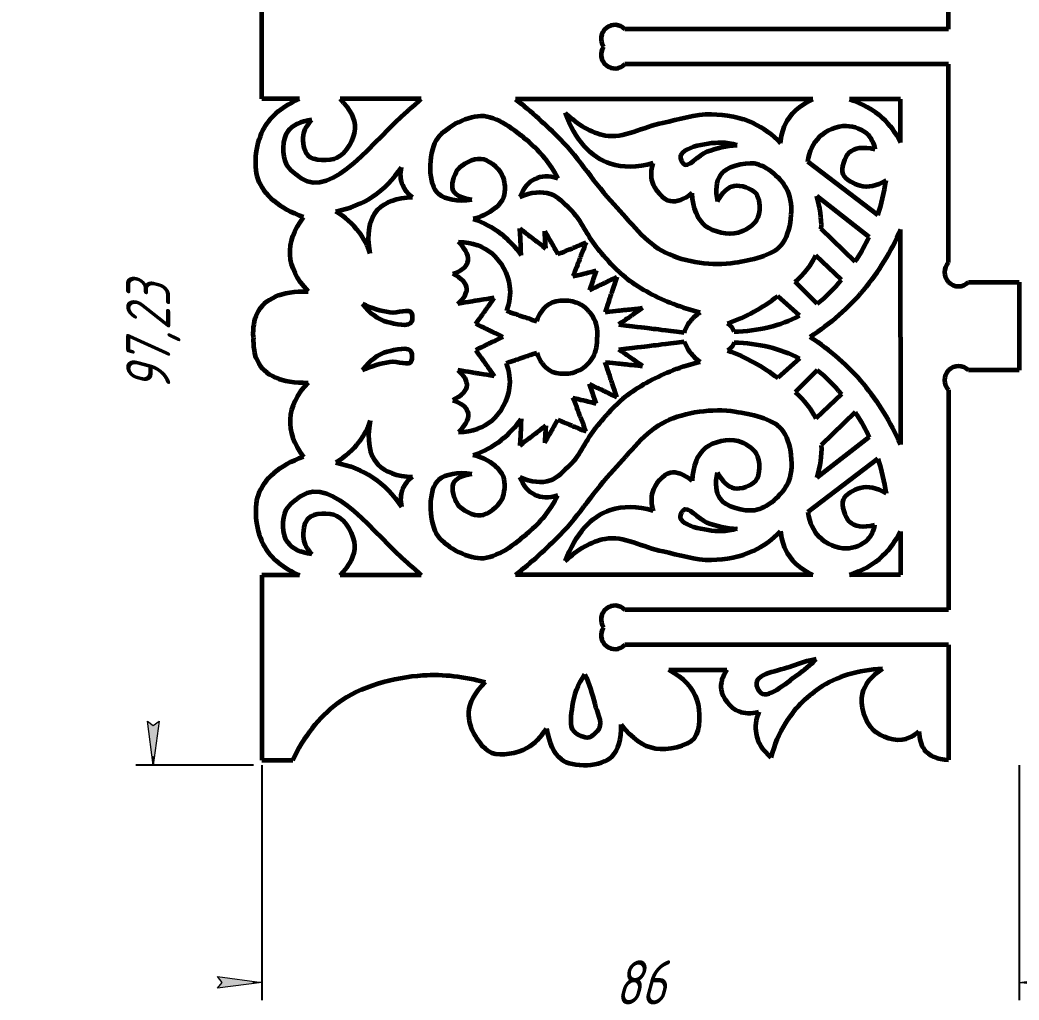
# Model space of a CAD drawing. Header units: millimetres. Extents: x -366 to 102, y -92 to 288.
# Drawn here: x -365.6 to -252.1, y -91.8 to 19.5 of the extents above; entities that cross this region are included whole.
import ezdxf

# ---------------------------------------------------------------- set-up
doc = ezdxf.new("R2010")
doc.units = ezdxf.units.MM
doc.linetypes.add('K5LT32768', pattern=[0])
doc.linetypes.add('K5LT_THIN', pattern=[0])
doc.styles.add('KDIMTEXTSTYLE', font='GOST_AU.SHX', dxfattribs={"width": 0.96, "oblique": 15, "height": 5})
doc.dimstyles.new('KDIMSTYLE (1.00)', dxfattribs={"dimtxt": 5, "dimasz": 1, "dimexe": 2, "dimexo": 0, "dimgap": 1, "dimtad": 1, "dimtxsty": 'KDIMTEXTSTYLE', "dimsah": 1, "dimcen": 0, "dimdle": 1, "dimadec": 0, "dimazin": 0, "dimtfac": 0.667, "dimtmove": 0, "dimatfit": 3, "dimfxl": 1, "dimtvp": 1, "dimtolj": 1, "dimtzin": 0, "dimarcsym": 0})

# ---------------------------------------------------------------- blocks, each defined once
blk = doc.blocks.new('KDIMARROW_01')
blk.add_hatch(color=0).paths.add_polyline_path([(0, 0), (-5, 0.658262491226197), (-4.5, 6e-16), (-5, -0.6582624912261956)])
at = {"color": 0, "linetype": 'K5LT_THIN', "lineweight": 18}
for p, q in [((-4.5, 6e-16), (-5, 0.658262491226197)), ((-5, 0.658262491226197), (0, 0)), ((0, 0), (-5, -0.6582624912261956)), ((-5, -0.6582624912261956), (-4.5, 6e-16)), ((0, 0), (-1, 0))]:
    blk.add_line(p, q, dxfattribs=at)

msp = doc.modelspace()

# ---------------------------------------------------------------- linework, layer by layer
at = {"color": 30, "linetype": 'K5LT32768', "lineweight": 60, "true_color": 0xff8000}
for p, q in [((-338.1136430097847, 10.58253928184365), (-338.1136430097847, 31.58253928184365)), ((-260.1136430097847, 18.51341842505938), (-260.1136430097847, 31.57359625215366)), ((-260.1136430097847, 18.51341842505938), (-296.8685789795175, 18.51341842505938)), ((-260.1136430097847, 14.51341842505938), (-296.8685789795173, 14.51341842505938)), ((-260.1136430097847, -7.990604849449367), (-260.1136430097847, 14.51341842505938)), ((-333.8206280557786, 10.57971776258089), (-338.1136430097847, 10.58253928184365)), ((-319.997606861827, 10.57063279060055), (-329.2131096218192, 10.57668954065429)), ((-275.5092047996368, 10.54139346002922), (-309.2892586195835, 10.56359489039253)), ((-265.5747612379529, 10.53486419698811), (-271.3642909157414, 10.53866927795875)), ((-265.5747612379529, 5.626903505115049), (-265.5747612379529, 10.53486419698811)), ((-268.1423077133055, -2.613531797281862), (-276.1027529069976, 3.438848917628942)), ((-269.1323647341757, -5.105876742661369), (-275.0748908396841, -0.4540853097390531)), ((-270.7333365457579, -7.915945306497914), (-274.562348659294, -4.168181533637789)), ((-265.5747612379529, -16.46513580301189), (-265.5747612379529, -4.267356641478333)), ((-272.2889652872587, -9.988639744683095), (-275.2030858451628, -7.205688931616525)), ((-275.0199538249394, -12.69460272630044), (-277.5392694739973, -10.19129148637433)), ((-257.8685789795173, -10.23566887971667), (-252.1136430097847, -10.23566887971667)), ((-252.1136430097847, -10.23566887971667), (-252.1136430097847, -20.23566887971667)), ((-277.048858164943, -14.03682188080125), (-279.5189843629452, -11.82070912884923)), ((-265.5747612379529, -16.46513580301189), (-265.5747612379529, -28.66291496454545)), ((-277.048858164943, -18.89344972522254), (-279.5189843629452, -21.10956247717456)), ((-275.0199538249394, -20.23566887972335), (-277.5392694739973, -22.73898011964946)), ((-252.1136430097847, -20.23566887971667), (-257.8685789795174, -20.23566887971667)), ((-260.1136430097847, -22.48073290998397), (-260.1136430097847, -47.44369003108316)), ((-272.2889652872587, -22.94163186134069), (-275.2030858451628, -25.72458267440726)), ((-270.7333365457579, -25.01432629952587), (-274.562348659294, -28.762090072386)), ((-269.1323647341757, -27.82439486336242), (-275.0748908396841, -32.47618629628474)), ((-268.1423077133055, -30.31673980874193), (-276.1027529069976, -36.36912052365273)), ((-265.5747612379529, -38.55717511113883), (-265.5747612379529, -43.46513580301189)), ((-333.8206280557786, -43.50998936860468), (-338.1136430097847, -43.51281088786743)), ((-338.1136430097847, -43.51281088786743), (-338.1136430097847, -64.51281088786743)), ((-319.997606861827, -43.50090439662434), (-329.2131096218192, -43.50696114667808)), ((-275.5092047996368, -43.47166506605301), (-309.2892586195835, -43.49386649641632)), ((-265.5747612379529, -43.46513580301189), (-271.3642909157414, -43.46894088398254)), ((-260.1136430097847, -47.44369003108316), (-296.8685789795175, -47.44369003108316)), ((-260.1136430097847, -51.44369003108316), (-296.8685789795173, -51.44369003108316)), ((-260.1136430097847, -51.44369003108316), (-260.1136430097847, -64.50386785817744))]:
    msp.add_line(p, q, dxfattribs=at)
for centre, start, end in [((-297.991110994651, 17.39088640992574), 45, 213.5548992548022), ((-297.991110994651, 15.63595044019303), 146.4451007451978, 315), ((-258.991110994651, -9.113136864583026), 135, 315), ((-258.991110994651, -21.35820089485031), 45, 225), ((-297.991110994651, -48.56622204621679), 45, 213.5548992548022), ((-297.991110994651, -50.32115801594951), 146.4451007451978, 315)]:
    msp.add_arc(centre, 1.587499999999999, start, end, dxfattribs=at)
for points, knots in [([(-333.3776259996923, -2.860940855931229), (-336.14795124945, -1.829023802163984), (-337.861047018952, -0.3817532382743671), (-338.5169133081983, 1.480870835737615), (-339.0911974026712, 3.11180597789404), (-338.7306588820005, 5.757910230292179), (-337.808046093232, 7.32902535920994), (-337.0023305928729, 8.70107637305657), (-335.6731912470551, 9.784640507513554), (-333.8206280557786, 10.57971776258089)], [0, 0, 0, 0, 1, 1, 1, 2, 2, 2, 3, 3, 3, 3]), ([(-332.4029335791136, 8.215109377917866), (-333.7090339503093, 8.03005686414738), (-334.6246541029741, 7.587014854793413), (-335.1497940371082, 6.885983349855973), (-335.7909649781776, 6.03005714709791), (-335.8643444234251, 4.163108177859602), (-335.3270108408498, 3.164430471282682), (-334.9945213052596, 2.546471911401493), (-334.2177800368898, 1.983856438833268), (-333.6444782371514, 1.588345195290817), (-330.0918351539129, -0.8625633564613828), (-325.1755714142267, 6.116259625615339), (-321.5514160536619, 9.194582187026203), (-321.0248920228105, 9.641806613697131), (-320.5069556255322, 10.10049014822192), (-319.997606861827, 10.57063279060056)], [0, 0, 0, 0, 1, 1, 1, 2, 2, 2, 3, 3, 3, 4, 4, 4, 5, 5, 5, 5]), ([(-329.2131096218192, 10.57668954065429), (-328.0644119409531, 9.441992089499298), (-327.5031992257533, 8.329901228394252), (-327.52947147622, 7.240416957339146), (-327.5571415155492, 6.092967763106341), (-328.5458553290139, 4.326506035543961), (-329.5674647192483, 3.873297686249021), (-330.4212446507627, 3.494542168610284), (-332.2455110943039, 3.480506398840763), (-332.8459755884676, 4.139122891861401), (-333.2775967413505, 4.612544406019769), (-333.5006258906658, 5.716703565196131), (-333.3776259996923, 6.442941340502014), (-333.2724095626079, 7.06417889273926), (-332.9475120890817, 7.654901571877875), (-332.4029335791136, 8.215109377917866)], [0, 0, 0, 0, 1, 1, 1, 2, 2, 2, 3, 3, 3, 4, 4, 4, 5, 5, 5, 5]), ([(-309.2892586195835, 10.56359489039254), (-307.496281617776, 9.138327951369202), (-305.804152893591, 7.616350491053911), (-304.2128724470285, 5.997662509446659), (-301.9803404115175, 3.726678295293144), (-300.3049398993129, 0.9246508072280015), (-298.1107899437681, -1.386370099540759), (-296.2743899633429, -3.320585551509918), (-294.5630380732689, -5.771517077360773), (-292.265097461653, -6.873116552052235), (-289.9787014035039, -7.969181734878088), (-286.9153292406564, -8.396634275280991), (-284.3682848103748, -8.001232645091978), (-282.5650211191426, -7.721295085033379), (-280.1116519866816, -7.241803126911901), (-279.0866503747797, -6.001390480157891), (-277.9622756477072, -4.640720784660193), (-277.5774326438592, -1.479503977784692), (-278.3687583155726, 0.1519700273316253), (-278.9927597260291, 1.43847205387603), (-280.7488037320076, 3.045482994208445), (-282.1633306285244, 3.22865028107638), (-283.3559755014238, 3.383086033485089), (-285.4322251863128, 2.873608817205135), (-286.0604589499344, 1.895422171120313), (-286.5165100970501, 1.185331170171015), (-286.6190661055082, 0.1939564217421541), (-286.3681269753089, -1.078702074166277)], [0, 0, 0, 0, 1, 1, 1, 2, 2, 2, 3, 3, 3, 4, 4, 4, 5, 5, 5, 6, 6, 6, 7, 7, 7, 8, 8, 8, 9, 9, 9, 9]), ([(-279.1892066073743, 5.570345732825491), (-279.1325768582032, 6.327641726132203), (-278.9599855727824, 7.015957123283929), (-278.671432751112, 7.635291924280668), (-278.0893073014814, 8.884735777974637), (-277.0352313176563, 9.85343628989082), (-275.5092047996367, 10.54139346002921)], [0, 0, 0, 0, 1, 1, 1, 2, 2, 2, 2]), ([(-271.3642909157413, 10.53866927795876), (-269.8862586025194, 10.07920941930406), (-268.6328051677564, 9.367806979035404), (-267.6039306114521, 8.404461957152787), (-266.7854024630462, 7.638066275379874), (-266.1090126718798, 6.712213458033805), (-265.5747612379529, 5.62690350511458)], [0, 0, 0, 0, 1, 1, 1, 2, 2, 2, 2]), ([(-314.2410746003171, -0.8806898362473952), (-315.9216336198215, -1.161486909041702), (-317.2071190556479, -0.8598829054929276), (-318.0014614276919, -0.2397148088539645), (-319.2714866744512, 0.7518338831028721), (-319.1565628998037, 4.35805049906504), (-318.290613375166, 5.852395471458482), (-317.4700781451914, 7.268370260632434), (-314.9256491442469, 8.615248610079615), (-313.2368813119012, 8.655593156539748), (-311.4256059788835, 8.698864398699495), (-309.3179729344392, 7.026666020772435), (-307.7885937955525, 5.69998620322642), (-306.4828023743111, 4.567260458224599), (-305.3577199771069, 3.294882323447208), (-304.498254183937, 1.555015267847647)], [0, 0, 0, 0, 1, 1, 1, 2, 2, 2, 3, 3, 3, 4, 4, 4, 5, 5, 5, 5]), ([(-293.6496037999747, 3.262835542516921), (-295.4849856283125, 2.769294180687833), (-297.1087890955667, 2.752201512611474), (-298.5210142017372, 3.211557538287845), (-300.7640088737112, 3.941138901506346), (-302.4732756813471, 5.872610394134998), (-303.6488146246451, 9.005972016173796)], [0, 0, 0, 0, 1, 1, 1, 2, 2, 2, 2]), ([(-303.6488146246451, 9.005972016173796), (-302.2178078533145, 7.614468464769889), (-300.7060839816943, 6.759835060951904), (-299.1136430097847, 6.442071804719841), (-297.0667160902026, 6.033618257800956), (-294.7629231254731, 7.449178303545562), (-292.572765711164, 7.87785592313406), (-290.7337131476698, 8.2378120934377), (-288.8734958644172, 8.912302415615624), (-287.0347412544235, 8.852138003486562), (-285.4396647196755, 8.799946785858946), (-283.6992707778693, 8.516143951059068), (-282.265886861119, 7.826577918904977), (-281.144745760884, 7.287224288004257), (-280.1191856763024, 6.53514689264443), (-279.1892066073743, 5.570345732825491)], [0, 0, 0, 0, 1, 1, 1, 2, 2, 2, 3, 3, 3, 4, 4, 4, 5, 5, 5, 5]), ([(-276.1027529069976, 3.438848917628942), (-275.9219396289858, 4.635307071463981), (-275.4906089889588, 5.571853604526854), (-274.8087609869166, 6.248488516817563), (-274.0740605009294, 6.977571827770898), (-272.7582195219338, 7.575278699586935), (-271.7320808554281, 7.530438571604417), (-270.9063099807628, 7.494354099872819), (-269.8142595164556, 7.125891399610477), (-269.2536440828402, 6.504878527774931), (-268.8781024683262, 6.088878249261302), (-268.6217124573689, 5.547610448351296), (-268.4844740499681, 4.881075125044912)], [0, 0, 0, 0, 1, 1, 1, 2, 2, 2, 3, 3, 3, 4, 4, 4, 4]), ([(-284.1118950133659, 5.313955711680091), (-285.352677667771, 5.308485456496417), (-286.4522056602823, 4.981301641757721), (-287.5475212967143, 4.596063652472989), (-288.497965178646, 4.261779106699382), (-289.7267700143207, 2.544139835500172), (-290.2861497179027, 3.263545749648056), (-290.3618677955757, 3.360925101342634), (-290.4396225794958, 3.505846792283389), (-290.4938730899014, 3.619642958788791), (-291.1461950485849, 4.987957057041985), (-287.5494899068136, 5.601766460518856), (-285.9486886737424, 5.597960260652801), (-285.3484776804355, 5.59653314843229), (-284.7362131269767, 5.501864965441388), (-284.1118950133659, 5.313955711680091)], [0, 0, 0, 0, 1, 1, 1, 2, 2, 2, 3, 3, 3, 4, 4, 4, 5, 5, 5, 5]), ([(-267.2122638369914, 1.29791309846966), (-268.2795692199034, 0.6640292405199979), (-269.2591509813033, 0.4625154119438299), (-270.151009121191, 0.6933716127411635), (-270.8451192848967, 0.8730410334273877), (-271.8365468030244, 1.429537794880961), (-272.0739342033713, 2.018053336020923), (-272.3353110102265, 2.66604186743869), (-271.9086330398118, 4.003840351391727), (-271.390227507485, 4.49649010860885), (-270.7992170625896, 5.058137571905814), (-269.8306325767506, 5.186332577384501), (-268.4844740499681, 4.881075125044912)], [0, 0, 0, 0, 1, 1, 1, 2, 2, 2, 3, 3, 3, 4, 4, 4, 4]), ([(-314.2410746003171, -0.8806898362473952), (-315.3891805251503, -0.7336720912763717), (-316.0980517815099, -0.376625605482122), (-316.3676883693959, 0.1904496211353539), (-316.6358044160884, 0.7543269833659529), (-316.2782335116394, 1.924040808292634), (-315.8691522567888, 2.505081572525309), (-315.3628524091015, 3.224207288854057), (-314.0650160964573, 3.861489788227512), (-313.2340328044371, 3.787031576372055), (-312.3898406001283, 3.711389812453614), (-311.257499919813, 2.810181684408303), (-310.848181408389, 2.00654545991824), (-310.4850409074866, 1.293572914187397), (-310.395019057308, 0.1160857267360917), (-310.6701327967436, -0.6285739924333988), (-310.9772884636214, -1.459962686825055), (-311.9760762460713, -2.197101932874926), (-312.8423258588173, -2.622718442861672), (-313.2293853334562, -2.812893307391665), (-313.6448320939621, -2.955332196707968), (-314.088666140335, -3.050035110810587)], [0, 0, 0, 0, 1, 1, 1, 2, 2, 2, 3, 3, 3, 4, 4, 4, 5, 5, 5, 6, 6, 6, 7, 7, 7, 7]), ([(-329.7099385947453, -2.205371559527155), (-328.1271321862614, -1.892830938748535), (-326.7169871259958, -1.323075358843266), (-325.4795034139486, -0.4961048198113396), (-324.2173551825462, 0.3473482237315828), (-323.1348195807262, 1.458371604546866), (-322.2318966084886, 2.836965322634502)], [0, 0, 0, 0, 1, 1, 1, 2, 2, 2, 2]), ([(-320.9926782221946, -0.581568156797136), (-321.5170538719568, -0.1859279665846962), (-321.8873949988953, 0.2698764973395207), (-322.1037016030099, 0.7858452349755218), (-322.356010831086, 1.387693127864583), (-322.3987424995789, 2.071399823750912), (-322.2318966084886, 2.836965322634502)], [0, 0, 0, 0, 1, 1, 1, 2, 2, 2, 2]), ([(-289.2396954362738, -0.121512736602309), (-290.1643745040137, -0.8715919654999276), (-290.9848225716789, -1.179259990874403), (-291.7010396392697, -1.044516812725735), (-292.5215396344919, -0.8901547037646829), (-293.4996667391079, 0.267918480854707), (-293.7521598084328, 1.160437369124676), (-293.9286427838296, 1.784273854699538), (-293.8944574476768, 2.485073245830289), (-293.6496037999747, 3.262835542516921)], [0, 0, 0, 0, 1, 1, 1, 2, 2, 2, 3, 3, 3, 3]), ([(-304.498254183937, 1.555015267847647), (-305.5261734271816, 1.848470585736127), (-306.3964755538146, 1.820932038114275), (-307.109160563836, 1.472399624982099), (-307.826912492458, 1.121389279324116), (-308.3847981422801, 0.4448045550716664), (-308.7828175133026, -0.5573545477752511)], [0, 0, 0, 0, 1, 1, 1, 2, 2, 2, 2]), ([(-308.7828175133026, -0.5573545477752511), (-307.5007117161374, 0.0174012804130719), (-306.349330694164, 0.1361003548433253), (-305.3286744473822, -0.2012573244844909), (-304.4932988389962, -0.4773741635287401), (-303.7592037570599, -1.294665795909456), (-303.0852619406504, -1.946133718609222), (-301.8532063069616, -3.137104073596209), (-301.2268157900624, -4.886900148280258), (-300.1296549873371, -6.219300398098373), (-299.0607918980702, -7.517335693948358), (-297.9206919040819, -8.827013917992918), (-296.6042924767585, -9.851492075664158), (-295.0550843922966, -11.05715185587698), (-293.2110751407803, -11.97413352330362), (-291.3696632943843, -12.69460272630712), (-290.3769099627353, -13.08302653439334), (-289.3560979226352, -13.40540308058274), (-288.3072271740838, -13.66173236487532)], [0, 0, 0, 0, 1, 1, 1, 2, 2, 2, 3, 3, 3, 4, 4, 4, 5, 5, 5, 6, 6, 6, 6]), ([(-286.3681269753089, -1.078702074166277), (-285.8306702790779, -0.0523994130428385), (-285.1982416349647, 0.54014638870024), (-284.4708410429695, 0.6989353310629589), (-283.7449667765966, 0.8573910820123878), (-282.4678905523869, 0.4222018320919183), (-282.0094968399737, -0.121512736602309), (-281.4656068568177, -0.7666370033640568), (-281.4586113722748, -2.41721822654716), (-281.9069408315155, -3.198192990347064), (-282.2777183107027, -3.844074826265061), (-283.2561511897181, -4.418014935983226), (-284.0093390049078, -4.633977108761282), (-285.1250541142213, -4.953887036071993), (-286.8338229346017, -4.558386365376098), (-287.7013553094015, -3.864807045325097), (-288.6323267655586, -3.120509116734947), (-289.1451068078494, -1.872744347160687), (-289.2396954362738, -0.121512736602309)], [0, 0, 0, 0, 1, 1, 1, 2, 2, 2, 3, 3, 3, 4, 4, 4, 5, 5, 5, 6, 6, 6, 6]), ([(-325.7786250933989, -6.991318430731443), (-326.2102785632885, -4.723886309482676), (-325.9254007733359, -3.057351238259759), (-324.923991723541, -1.991713217062685), (-324.0993955481642, -1.114228599967266), (-322.788957714382, -0.6441802465454138), (-320.9926782221946, -0.581568156797136)], [0, 0, 0, 0, 1, 1, 1, 2, 2, 2, 2]), ([(-325.7786250933989, -6.991318430731443), (-326.0926634944395, -6.090623281765961), (-326.5199801793685, -5.278721580400951), (-327.0605751481858, -4.555613326636408), (-327.7561550745688, -3.625194778677933), (-328.639276223422, -2.84178085630818), (-329.7099385947453, -2.205371559527155)], [0, 0, 0, 0, 1, 1, 1, 2, 2, 2, 2]), ([(-332.8459755884676, -11.27873903365654), (-334.1310827178767, -9.925325866807942), (-334.8104137988861, -8.537127570832194), (-334.8839688314958, -7.114144145729281), (-334.9555496942938, -5.729352681401682), (-334.4534354170261, -4.311618251468996), (-333.3776259996923, -2.860940855931229)], [0, 0, 0, 0, 1, 1, 1, 2, 2, 2, 2]), ([(-314.088666140335, -3.050035110810587), (-312.9106942523446, -3.461597479855637), (-311.8542724899153, -4.031353037120855), (-310.9194008530472, -4.759301782606247), (-310.0560674031099, -5.431546481271834), (-309.2963933267563, -6.238700187397566), (-308.6403786239863, -7.180762900983435)], [0, 0, 0, 0, 1, 1, 1, 2, 2, 2, 2]), ([(-265.5747612379529, -4.267356641478333), (-266.6699707604851, -6.813912949416665), (-268.0714298487559, -9.102963240120129), (-269.7791385027652, -11.13450751358872), (-271.4900437555846, -13.16985456219212), (-273.5083461624414, -14.94673065866651), (-275.8340457233357, -16.46513580301189)], [0, 0, 0, 0, 1, 1, 1, 2, 2, 2, 2]), ([(-316.4164680751876, -9.292110789290906), (-315.4697800511144, -8.965013698913157), (-314.9057220045945, -8.537696997004165), (-314.724293935628, -8.010160683563928), (-314.5044804222869, -7.371011454159085), (-314.8463337838141, -6.584748722646534), (-315.7498540202096, -5.651372489026283)], [0, 0, 0, 0, 1, 1, 1, 2, 2, 2, 2]), ([(-315.7498540202096, -5.651372489026283), (-314.1785722057452, -5.736472418193184), (-312.9137147680947, -6.180881788178535), (-311.9552817072577, -6.984600598982343), (-310.9546989516074, -7.823665125596019), (-310.1192082558048, -9.351886479884978), (-309.9554395423236, -10.67661690347604), (-309.8445518162092, -11.57359130880716), (-309.9642004927438, -12.51368805300695), (-310.3143855719272, -13.4969071360754)], [0, 0, 0, 0, 1, 1, 1, 2, 2, 2, 3, 3, 3, 3]), ([(-270.733336545807, -7.915945306570723), (-270.6697445262314, -7.821578058576382), (-270.6070709431925, -7.727241944684462), (-270.5453339794372, -7.633005616545478), (-270.0175776326305, -6.827429552386956), (-269.5465878865059, -5.985053265965387), (-269.1323647410636, -5.105876757280772)], [0, 0, 0, 0, 1, 1, 1, 2, 2, 2, 2]), ([(-315.8524100286677, -12.69460272630712), (-315.1422993579226, -12.08494033467444), (-314.8004459963954, -11.5148344021889), (-314.8268499440861, -10.98428492885052), (-314.8575897606619, -10.36661238662874), (-315.3874624710291, -9.802554340108873), (-316.4164680751876, -9.292110789290906)], [0, 0, 0, 0, 1, 1, 1, 2, 2, 2, 2]), ([(-339.0485637194231, -16.46513580301189), (-339.1112390790134, -15.39901359989272), (-338.9635584092288, -14.49722642756833), (-338.6055217100691, -13.75977428603873), (-337.78648050302, -12.07278607070505), (-335.8666317958194, -11.24577431991098), (-332.8459755884676, -11.27873903365654)], [0, 0, 0, 0, 1, 1, 1, 2, 2, 2, 2]), ([(-306.8787592885789, -14.67630123334422), (-306.5404046272068, -13.74094824590899), (-306.0618099210687, -13.08038207689663), (-305.4429751701647, -12.69460272630712), (-304.574179244304, -12.15299848125839), (-302.949653024873, -12.20060848507368), (-302.0073488868163, -12.69460272630712), (-301.4141620481978, -13.00557544776555), (-300.8033598600807, -13.61133015521508), (-300.469008759944, -14.21479919528251), (-300.1138766539173, -14.85577579453225), (-299.96004264123, -15.60588799710871), (-300.0075067218822, -16.46513580301189)], [0, 0, 0, 0, 1, 1, 1, 2, 2, 2, 3, 3, 3, 4, 4, 4, 4]), ([(-326.6720689210034, -12.69460272630712), (-325.8597345536128, -13.78963506865259), (-324.919637809413, -14.48438657381767), (-323.8517786884041, -14.77885724180238), (-323.0084568856966, -15.01140995375068), (-321.3229699330579, -15.41494512139286), (-321.0827664600338, -14.7275792375733), (-320.9982649112786, -14.48576973743178), (-320.9908071485817, -13.98985038602203), (-321.0827664600338, -13.7532971572208), (-321.3152862982488, -13.15517046812828), (-322.738766022919, -13.77336406543155), (-323.5441106630296, -13.65074114876264), (-324.6133886361571, -13.48793136862092), (-325.656041388815, -13.16921856113575), (-326.6720689210034, -12.69460272630712)], [0, 0, 0, 0, 1, 1, 1, 2, 2, 2, 3, 3, 3, 4, 4, 4, 5, 5, 5, 5]), ([(-290.1233230128666, -15.9407545939362), (-289.9671984294382, -15.49253102250123), (-289.7535400954638, -15.08895416943837), (-289.4823480109433, -14.7300240347476), (-289.1679617611586, -14.31392524196893), (-288.7762548155388, -13.95782801867817), (-288.3072271740838, -13.66173236487532)], [0, 0, 0, 0, 1, 1, 1, 2, 2, 2, 2]), ([(-284.4675500220416, -15.8469826939333), (-284.5481429438872, -15.6242818420316), (-284.6624237861752, -15.43027488620721), (-284.8103925489055, -15.26496182646013), (-284.9218969752736, -15.14038730439119), (-285.0525315498052, -15.03210700518134), (-285.2022962725003, -14.94012092883059)], [0, 0, 0, 0, 1, 1, 1, 2, 2, 2, 2]), ([(-339.0485637194231, -16.46513580301189), (-339.1112390790134, -17.53125800613107), (-338.9635584092288, -18.43304517845546), (-338.6055217100691, -19.17049731998505), (-337.78648050302, -20.85748553531874), (-335.8666317958194, -21.6844972861128), (-332.8459755884676, -21.65153257236725)], [0, 0, 0, 0, 1, 1, 1, 2, 2, 2, 2]), ([(-306.8787592885789, -18.25397037267956), (-306.5404046272068, -19.18932336011479), (-306.0618099210687, -19.84988952912716), (-305.4429751701647, -20.23566887971667), (-304.574179244304, -20.7772731247654), (-302.949653024873, -20.7296631209501), (-302.0073488868163, -20.23566887971667), (-301.4141620481978, -19.92469615825824), (-300.8033598600807, -19.3189414508087), (-300.469008759944, -18.71547241074128), (-300.1138766539173, -18.07449581149153), (-299.96004264123, -17.32438360891507), (-300.0075067218822, -16.46513580301189)], [0, 0, 0, 0, 1, 1, 1, 2, 2, 2, 3, 3, 3, 4, 4, 4, 4]), ([(-290.1233230128666, -16.98951701208759), (-289.9671984294382, -17.43774058352255), (-289.7535400954638, -17.84131743658542), (-289.4823480109433, -18.20024757127618), (-289.1679617611586, -18.61634636405486), (-288.7762548155388, -18.97244358734562), (-288.3072271740838, -19.26853924114847)], [0, 0, 0, 0, 1, 1, 1, 2, 2, 2, 2]), ([(-265.5747612379529, -28.66291496454545), (-266.6699707604851, -26.11635865660712), (-268.0714298487559, -23.82730836590366), (-269.7791385027652, -21.79576409243507), (-271.4900437555846, -19.76041704383167), (-273.5083461624414, -17.98354094735727), (-275.8340457233357, -16.46513580301189)], [0, 0, 0, 0, 1, 1, 1, 2, 2, 2, 2]), ([(-326.6720689210034, -20.23566887971667), (-325.8597345536128, -19.1406365373712), (-324.919637809413, -18.44588503220611), (-323.8517786884041, -18.15141436422141), (-323.0084568856966, -17.91886165227311), (-321.3229699330579, -17.51532648463093), (-321.0827664600338, -18.20269236845049), (-320.9982649112786, -18.444501868592), (-320.9908071485817, -18.94042122000175), (-321.0827664600338, -19.17697444880299), (-321.3152862982488, -19.7751011378955), (-322.738766022919, -19.15690754059223), (-323.5441106630296, -19.27953045726115), (-324.6133886361571, -19.44234023740286), (-325.656041388815, -19.76105304488804), (-326.6720689210034, -20.23566887971667)], [0, 0, 0, 0, 1, 1, 1, 2, 2, 2, 3, 3, 3, 4, 4, 4, 5, 5, 5, 5]), ([(-284.4675500220416, -17.08328891209049), (-284.5481429438872, -17.30598976399218), (-284.6624237861752, -17.49999671981657), (-284.8103925489055, -17.66530977956365), (-284.9218969752736, -17.7898843016326), (-285.0525315498052, -17.89816460084245), (-285.2022962725003, -17.9901506771932)], [0, 0, 0, 0, 1, 1, 1, 2, 2, 2, 2]), ([(-308.7828175133026, -32.37291705824853), (-307.5007117161374, -32.94767288643686), (-306.349330694164, -33.06637196086712), (-305.3286744473822, -32.72901428153929), (-304.4932988389962, -32.45289744249504), (-303.7592037570599, -31.63560581011433), (-303.0852619406504, -30.98413788741457), (-301.8532063069616, -29.79316753242758), (-301.2268157900624, -28.04337145774353), (-300.1296549873371, -26.71097120792541), (-299.0607918980702, -25.41293591207543), (-297.9206919040819, -24.10325768803087), (-296.6042924767585, -23.07877953035963), (-295.0550843922966, -21.8731197501468), (-293.2110751407803, -20.95613808272017), (-291.3696632943843, -20.23566887971667), (-290.3769099627353, -19.84724507163045), (-289.3560979226352, -19.52486852544105), (-288.3072271740838, -19.26853924114847)], [0, 0, 0, 0, 1, 1, 1, 2, 2, 2, 3, 3, 3, 4, 4, 4, 5, 5, 5, 6, 6, 6, 6]), ([(-315.8524100286677, -20.23566887971667), (-315.1422993579226, -20.84533127134935), (-314.8004459963954, -21.41543720383489), (-314.8268499440861, -21.94598667717327), (-314.8575897606619, -22.56365921939505), (-315.3874624710291, -23.12771726591491), (-316.4164680751876, -23.63816081673288)], [0, 0, 0, 0, 1, 1, 1, 2, 2, 2, 2]), ([(-315.7498540202096, -27.2788991169975), (-314.1785722057452, -27.1937991878306), (-312.9137147680947, -26.74938981784525), (-311.9552817072577, -25.94567100704144), (-310.9546989516074, -25.10660648042777), (-310.1192082558048, -23.57838512613881), (-309.9554395423236, -22.25365470254775), (-309.8445518162092, -21.35668029721662), (-309.9642004927438, -20.41658355301684), (-310.3143855719272, -19.43336446994839)], [0, 0, 0, 0, 1, 1, 1, 2, 2, 2, 3, 3, 3, 3]), ([(-332.8459755884676, -21.65153257236725), (-334.1310827178767, -23.00494573921585), (-334.8104137988861, -24.39314403519159), (-334.8839688314958, -25.81612746029451), (-334.9555496942938, -27.2009189246221), (-334.4534354170261, -28.61865335455479), (-333.3776259996923, -30.06933075009256)], [0, 0, 0, 0, 1, 1, 1, 2, 2, 2, 2]), ([(-316.4164680751876, -23.63816081673288), (-315.4697800511144, -23.96525790711063), (-314.9057220045945, -24.39257460901962), (-314.724293935628, -24.92011092245986), (-314.5044804222869, -25.5592601518647), (-314.8463337838141, -26.34552288337725), (-315.7498540202096, -27.2788991169975)], [0, 0, 0, 0, 1, 1, 1, 2, 2, 2, 2]), ([(-309.2892586195835, -43.49386649641633), (-307.496281617776, -42.06859955739299), (-305.804152893591, -40.5466220970777), (-304.2128724470285, -38.92793411547045), (-301.9803404115175, -36.65694990131693), (-300.3049398993129, -33.85492241325178), (-298.1107899437681, -31.54390150648303), (-296.2743899633429, -29.60968605451387), (-294.5630380732689, -27.15875452866301), (-292.265097461653, -26.05715505397155), (-289.9787014035039, -24.9610898711457), (-286.9153292406564, -24.5336373307428), (-284.3682848103748, -24.92903896093181), (-282.5650211191426, -25.20897652099041), (-280.1116519866816, -25.68846847911189), (-279.0866503747797, -26.9288811258659), (-277.9622756477072, -28.28955082136359), (-277.5774326438592, -31.4507676282391), (-278.3687583155726, -33.08224163335541), (-278.9927597260291, -34.36874365989982), (-280.7488037320076, -35.97575460023224), (-282.1633306285244, -36.15892188710016), (-283.3559755014238, -36.31335763950888), (-285.4322251863128, -35.80388042322892), (-286.0604589499344, -34.8256937771441), (-286.5165100970501, -34.11560277619481), (-286.6190661055082, -33.12422802776594), (-286.3681269753089, -31.85156953185751)], [0, 0, 0, 0, 1, 1, 1, 2, 2, 2, 3, 3, 3, 4, 4, 4, 5, 5, 5, 6, 6, 6, 7, 7, 7, 8, 8, 8, 9, 9, 9, 9]), ([(-325.7786250933989, -25.93895317529234), (-326.0926634944395, -26.83964832425783), (-326.5199801793685, -27.65155002562284), (-327.0605751481858, -28.37465827938738), (-327.7561550745688, -29.30507682734585), (-328.639276223422, -30.08849074971561), (-329.7099385947453, -30.72490004649663)], [0, 0, 0, 0, 1, 1, 1, 2, 2, 2, 2]), ([(-325.7786250933989, -25.93895317529234), (-326.2102785632885, -28.20638529654111), (-325.9254007733359, -29.87292036776403), (-324.923991723541, -30.9385583889611), (-324.0993955481642, -31.81604300605652), (-322.788957714382, -32.28609135947838), (-320.9926782221946, -32.34870344922665)], [0, 0, 0, 0, 1, 1, 1, 2, 2, 2, 2]), ([(-314.088666140335, -29.8802364952132), (-312.9106942523446, -29.46867412616815), (-311.8542724899153, -28.89891856890293), (-310.9194008530472, -28.17096982341754), (-310.0560674031099, -27.49872512475195), (-309.2963933267563, -26.69157141862622), (-308.6403786239863, -25.74950870504035)], [0, 0, 0, 0, 1, 1, 1, 2, 2, 2, 2]), ([(-270.733336545807, -25.01432629945306), (-270.6697445262314, -25.10869354744741), (-270.6070709431925, -25.20302966133933), (-270.5453339794372, -25.29726598947831), (-270.0175776326305, -26.10284205363683), (-269.5465878865059, -26.9452183400584), (-269.1323647410636, -27.82439484874302)], [0, 0, 0, 0, 1, 1, 1, 2, 2, 2, 2]), ([(-286.3681269753089, -31.85156953185751), (-285.8306702790779, -32.87787219298094), (-285.1982416349647, -33.47041799472403), (-284.4708410429695, -33.62920693708675), (-283.7449667765966, -33.78766268803618), (-282.4678905523869, -33.35247343811571), (-282.0094968399737, -32.80875886942148), (-281.4656068568177, -32.16363460265973), (-281.4586113722748, -30.51305337947663), (-281.9069408315155, -29.73207861567672), (-282.2777183107027, -29.08619677975873), (-283.2561511897181, -28.51225667004056), (-284.0093390049078, -28.2962944972625), (-285.1250541142213, -27.97638456995179), (-286.8338229346017, -28.37188524064769), (-287.7013553094015, -29.06546456069869), (-288.6323267655586, -29.80976248928884), (-289.1451068078494, -31.0575272588631), (-289.2396954362738, -32.80875886942148)], [0, 0, 0, 0, 1, 1, 1, 2, 2, 2, 3, 3, 3, 4, 4, 4, 5, 5, 5, 6, 6, 6, 6]), ([(-333.3776259996923, -30.06933075009256), (-336.14795124945, -31.1012478038598), (-337.861047018952, -32.54851836774942), (-338.5169133081983, -34.4111424417614), (-339.0911974026712, -36.04207758391783), (-338.7306588820005, -38.68818183631596), (-337.808046093232, -40.25929696523373), (-337.0023305928729, -41.63134797908036), (-335.6731912470551, -42.71491211353734), (-333.8206280557786, -43.50998936860468)], [0, 0, 0, 0, 1, 1, 1, 2, 2, 2, 3, 3, 3, 3]), ([(-314.2410746003171, -32.0495817697764), (-315.3891805251503, -32.19659951474742), (-316.0980517815099, -32.55364600054166), (-316.3676883693959, -33.12072122715914), (-316.6358044160884, -33.68459858938974), (-316.2782335116394, -34.85431241431642), (-315.8691522567888, -35.43535317854909), (-315.3628524091015, -36.15447889487784), (-314.0650160964573, -36.7917613942513), (-313.2340328044371, -36.71730318239584), (-312.3898406001283, -36.6416614184774), (-311.257499919813, -35.74045329043209), (-310.848181408389, -34.93681706594202), (-310.4850409074866, -34.22384452021119), (-310.395019057308, -33.04635733275988), (-310.6701327967436, -32.30169761359039), (-310.9772884636214, -31.47030891919873), (-311.9760762460713, -30.73316967314886), (-312.8423258588173, -30.30755316316212), (-313.2293853334562, -30.11737829863212), (-313.6448320939621, -29.97493940931582), (-314.088666140335, -29.8802364952132)], [0, 0, 0, 0, 1, 1, 1, 2, 2, 2, 3, 3, 3, 4, 4, 4, 5, 5, 5, 6, 6, 6, 7, 7, 7, 7]), ([(-329.7099385947453, -30.72490004649663), (-328.1271321862614, -31.03744066727525), (-326.7169871259958, -31.60719624718052), (-325.4795034139486, -32.43416678621244), (-324.2173551825462, -33.27761982975537), (-323.1348195807262, -34.38864321057065), (-322.2318966084886, -35.76723692865829)], [0, 0, 0, 0, 1, 1, 1, 2, 2, 2, 2]), ([(-289.2396954362738, -32.80875886942148), (-290.1643745040137, -32.05867964052386), (-290.9848225716789, -31.75101161514938), (-291.7010396392697, -31.88575479329805), (-292.5215396344919, -32.0401169022591), (-293.4996667391079, -33.1981900868785), (-293.7521598084328, -34.09070897514846), (-293.9286427838296, -34.71454546072333), (-293.8944574476768, -35.41534485185407), (-293.6496037999747, -36.1931071485407)], [0, 0, 0, 0, 1, 1, 1, 2, 2, 2, 3, 3, 3, 3]), ([(-332.4029335791136, -41.14538098394165), (-333.7090339503093, -40.96032847017116), (-334.6246541029741, -40.5172864608172), (-335.1497940371082, -39.81625495587976), (-335.7909649781776, -38.9603287531217), (-335.8643444234251, -37.09337978388339), (-335.3270108408498, -36.09470207730647), (-334.9945213052596, -35.47674351742528), (-334.2177800368898, -34.91412804485705), (-333.6444782371514, -34.51861680131461), (-330.0918351539129, -32.0677082495624), (-325.1755714142267, -39.04653123163912), (-321.5514160536619, -42.12485379304999), (-321.0248920228105, -42.57207821972092), (-320.5069556255322, -43.0307617542457), (-319.997606861827, -43.50090439662435)], [0, 0, 0, 0, 1, 1, 1, 2, 2, 2, 3, 3, 3, 4, 4, 4, 5, 5, 5, 5]), ([(-320.9926782221946, -32.34870344922665), (-321.5170538719568, -32.74434363943909), (-321.8873949988953, -33.2001481033633), (-322.1037016030099, -33.71611684099931), (-322.356010831086, -34.31796473388837), (-322.3987424995789, -35.0016714297747), (-322.2318966084886, -35.76723692865829)], [0, 0, 0, 0, 1, 1, 1, 2, 2, 2, 2]), ([(-314.2410746003171, -32.0495817697764), (-315.9216336198215, -31.76878469698208), (-317.2071190556479, -32.07038870053086), (-318.0014614276919, -32.69055679716982), (-319.2714866744512, -33.68210548912666), (-319.1565628998037, -37.28832210508882), (-318.290613375166, -38.78266707748227), (-317.4700781451914, -40.19864186665622), (-314.9256491442469, -41.5455202161034), (-313.2368813119012, -41.58586476256353), (-311.4256059788835, -41.62913600472328), (-309.3179729344392, -39.95693762679622), (-307.7885937955525, -38.63025780925021), (-306.4828023743111, -37.49753206424839), (-305.3577199771069, -36.22515392947099), (-304.498254183937, -34.48528687387143)], [0, 0, 0, 0, 1, 1, 1, 2, 2, 2, 3, 3, 3, 4, 4, 4, 5, 5, 5, 5]), ([(-304.498254183937, -34.48528687387143), (-305.5261734271816, -34.77874219175992), (-306.3964755538146, -34.75120364413806), (-307.109160563836, -34.40267123100588), (-307.826912492458, -34.0516608853479), (-308.3847981422801, -33.37507616109545), (-308.7828175133026, -32.37291705824853)], [0, 0, 0, 0, 1, 1, 1, 2, 2, 2, 2]), ([(-267.2122638369914, -34.22818470449344), (-268.2795692199034, -33.59430084654379), (-269.2591509813033, -33.39278701796762), (-270.151009121191, -33.62364321876495), (-270.8451192848967, -33.80331263945118), (-271.8365468030244, -34.35980940090475), (-272.0739342033713, -34.94832494204471), (-272.3353110102265, -35.59631347346247), (-271.9086330398118, -36.93411195741551), (-271.390227507485, -37.42676171463263), (-270.7992170625896, -37.9884091779296), (-269.8306325767506, -38.11660418340828), (-268.4844740499681, -37.8113467310687)], [0, 0, 0, 0, 1, 1, 1, 2, 2, 2, 3, 3, 3, 4, 4, 4, 4]), ([(-293.6496037999747, -36.1931071485407), (-295.4849856283125, -35.69956578671162), (-297.1087890955667, -35.68247311863526), (-298.5210142017372, -36.14182914431163), (-300.7640088737112, -36.87141050753013), (-302.4732756813471, -38.80288200015879), (-303.6488146246451, -41.93624362219758)], [0, 0, 0, 0, 1, 1, 1, 2, 2, 2, 2]), ([(-284.1118950133659, -38.24422731770387), (-285.352677667771, -38.23875706252021), (-286.4522056602823, -37.9115732477815), (-287.5475212967143, -37.52633525849677), (-288.497965178646, -37.19205071272317), (-289.7267700143207, -35.47441144152396), (-290.2861497179027, -36.19381735567184), (-290.3618677955757, -36.29119670736642), (-290.4396225794958, -36.43611839830717), (-290.4938730899014, -36.54991456481258), (-291.1461950485849, -37.91822866306578), (-287.5494899068136, -38.53203806654264), (-285.9486886737424, -38.52823186667659), (-285.3484776804355, -38.52680475445608), (-284.7362131269767, -38.43213657146518), (-284.1118950133659, -38.24422731770387)], [0, 0, 0, 0, 1, 1, 1, 2, 2, 2, 3, 3, 3, 4, 4, 4, 5, 5, 5, 5]), ([(-329.2131096218192, -43.50696114667808), (-328.0644119409531, -42.37226369552308), (-327.5031992257533, -41.26017283441804), (-327.52947147622, -40.17068856336293), (-327.5571415155492, -39.02323936913012), (-328.5458553290139, -37.25677764156775), (-329.5674647192483, -36.80356929227281), (-330.4212446507627, -36.42481377463407), (-332.2455110943039, -36.41077800486455), (-332.8459755884676, -37.06939449788518), (-333.2775967413505, -37.54281601204356), (-333.5006258906658, -38.64697517121992), (-333.3776259996923, -39.3732129465258), (-333.2724095626079, -39.99445049876304), (-332.9475120890817, -40.58517317790167), (-332.4029335791136, -41.14538098394165)], [0, 0, 0, 0, 1, 1, 1, 2, 2, 2, 3, 3, 3, 4, 4, 4, 5, 5, 5, 5]), ([(-276.1027529069976, -36.36912052365273), (-275.9219396289858, -37.56557867748776), (-275.4906089889588, -38.50212521055064), (-274.8087609869166, -39.17876012284135), (-274.0740605009294, -39.90784343379468), (-272.7582195219338, -40.50555030561073), (-271.7320808554281, -40.4607101776282), (-270.9063099807628, -40.4246257058966), (-269.8142595164556, -40.05616300563426), (-269.2536440828402, -39.43515013379871), (-268.8781024683262, -39.01914985528509), (-268.6217124573689, -38.47788205437509), (-268.4844740499681, -37.8113467310687)], [0, 0, 0, 0, 1, 1, 1, 2, 2, 2, 3, 3, 3, 4, 4, 4, 4]), ([(-303.6488146246451, -41.93624362219758), (-302.2178078533145, -40.54474007079368), (-300.7060839816943, -39.69010666697569), (-299.1136430097847, -39.37234341074362), (-297.0667160902026, -38.96388986382475), (-294.7629231254731, -40.37944990956935), (-292.572765711164, -40.80812752915784), (-290.7337131476698, -41.16808369946149), (-288.8734958644172, -41.84257402163941), (-287.0347412544235, -41.78240960951035), (-285.4396647196755, -41.73021839188273), (-283.6992707778693, -41.44641555708286), (-282.265886861119, -40.75684952492877), (-281.144745760884, -40.21749589402805), (-280.1191856763024, -39.46541849866821), (-279.1892066073743, -38.50061733884928)], [0, 0, 0, 0, 1, 1, 1, 2, 2, 2, 3, 3, 3, 4, 4, 4, 5, 5, 5, 5]), ([(-279.1892066073743, -38.50061733884928), (-279.1325768582032, -39.25791333215599), (-278.9599855727824, -39.94622872930772), (-278.671432751112, -40.56556353030446), (-278.0893073014814, -41.81500738399842), (-277.0352313176563, -42.7837078959146), (-275.5092047996367, -43.47166506605299)], [0, 0, 0, 0, 1, 1, 1, 2, 2, 2, 2]), ([(-271.3642909157413, -43.46894088398254), (-269.8862586025194, -43.00948102532785), (-268.6328051677564, -42.29807858505919), (-267.6039306114521, -41.33473356317657), (-266.7854024630462, -40.56833788140366), (-266.1090126718798, -39.6424850640576), (-265.5747612379529, -38.55717511113836)], [0, 0, 0, 0, 1, 1, 1, 2, 2, 2, 2]), ([(-275.1498184715433, -53.04353283166051), (-275.8018571403508, -53.72485873908943), (-276.5063766649038, -54.32199366783526), (-277.2633770452024, -54.83493761789801), (-278.5521849701851, -55.70823470613989), (-280.8191144296226, -57.85887232241568), (-281.5861595504982, -56.72272786039989), (-281.7135560982513, -56.53402855410039), (-281.8534575369096, -56.23115709479563), (-281.9125819922106, -56.01053344211842), (-282.2571741950903, -54.72468327916336), (-279.2971848694728, -54.40656868357486), (-277.8833825290288, -53.86239627039448), (-276.9998216037431, -53.52231373753233), (-276.0886335845813, -53.24935925795435), (-275.1498184715433, -53.04353283166051)], [0, 0, 0, 0, 1, 1, 1, 2, 2, 2, 3, 3, 3, 4, 4, 4, 5, 5, 5, 5]), ([(-297.2793540832522, -60.48499871062653), (-296.1048639887526, -62.0500778894518), (-294.8126582308322, -62.95257079974544), (-293.4027368094909, -63.19247744150745), (-292.0364693236198, -63.4249561026034), (-289.7448606308624, -62.99673469486345), (-288.9723170680494, -62.02333889862705), (-288.2442434068213, -61.10597465497275), (-288.2492261167613, -58.96939548069082), (-288.6646490304493, -57.71598637222559), (-289.1170189863532, -56.35110108438157), (-290.1836015167002, -55.20247374400785), (-291.8643966214904, -54.27010435110441)], [0, 0, 0, 0, 1, 1, 1, 2, 2, 2, 3, 3, 3, 4, 4, 4, 4]), ([(-285.2926055514541, -54.25779827217949), (-285.8117993804589, -55.06143205027356), (-286.0326372797508, -55.80667172962946), (-285.9551192493298, -56.49351731024719), (-285.8491192758079, -57.43272607192164), (-284.8592373346745, -58.61667322715851), (-283.963479576207, -58.98357951750276), (-283.3200892550301, -59.24711500324645), (-282.5147284833718, -59.2350064274701), (-281.6744292855035, -59.05741984946094)], [0, 0, 0, 0, 1, 1, 1, 2, 2, 2, 3, 3, 3, 3]), ([(-267.6119518498687, -54.17164892470025), (-270.407150910874, -54.2793590173812), (-272.8172171096408, -55.01434374466466), (-274.8421504461688, -56.37660310655066), (-276.3091450349391, -57.36351318222502), (-277.6858885174917, -58.80222456203201), (-278.6367227591207, -60.32500943218976), (-279.3709181009966, -61.50084167444635), (-279.9178834794401, -62.79988444824969), (-280.2776188944512, -64.2221377535998)], [0, 0, 0, 0, 1, 1, 1, 2, 2, 2, 3, 3, 3, 3]), ([(-267.6119518498687, -54.17164892470025), (-268.8988556061672, -55.00555224849329), (-269.6701918367484, -55.94270067473582), (-269.9259605416119, -56.98309420342783), (-270.2269687748667, -58.2075091220881), (-269.6051885321586, -60.23718695107536), (-268.6867421553179, -61.0853343787458), (-267.8513675992565, -61.85676839898989), (-266.0865508682099, -62.46755793457284), (-264.9263553279432, -62.11089442257529), (-264.4246204118895, -61.9566527184481), (-263.9403281689699, -61.67177492849547), (-263.4734785991847, -61.25626105271738)], [0, 0, 0, 0, 1, 1, 1, 2, 2, 2, 3, 3, 3, 4, 4, 4, 4]), ([(-334.5715654959885, -64.54650548906768), (-333.2960140602299, -61.81493766097876), (-331.6140954546827, -59.66126139777803), (-329.5258096793468, -58.08547669946549), (-326.9185044899695, -56.1180488360109), (-323.1323768406792, -55.09734932412904), (-319.8034996911836, -54.8857291084244), (-317.4873638249629, -54.73848991947291), (-315.1285755366954, -55.00513555205967), (-312.7271348263811, -55.68566600618468)], [0, 0, 0, 0, 1, 1, 1, 2, 2, 2, 3, 3, 3, 3]), ([(-301.4021057870937, -54.76237321126457), (-302.1918593965754, -55.92317753459684), (-302.6636170542288, -57.13333848249059), (-302.8173787600541, -58.39285605494581), (-302.9317341852411, -59.32958257443593), (-303.2088470186088, -60.69122535738461), (-302.632777937494, -61.28493560838679), (-302.2761599389552, -61.65247444767786), (-301.4674774885723, -62.06927059570843), (-300.9713705344535, -61.96180529110703), (-300.537537588221, -61.86782960839197), (-300.0196239949731, -61.32392619649268), (-299.8022319915731, -60.91573396326667), (-299.4125089291808, -60.18395945137348), (-300.0741476861262, -59.05559202871143), (-300.2945008517332, -58.14672162486573), (-300.5735030645608, -56.99594689854055), (-300.9427047096809, -55.8678307606735), (-301.4021057870937, -54.76237321126457)], [0, 0, 0, 0, 1, 1, 1, 2, 2, 2, 3, 3, 3, 4, 4, 4, 5, 5, 5, 6, 6, 6, 6]), ([(-312.7271348263811, -55.68566600618468), (-313.9172791935091, -56.84006137884338), (-314.5531264712159, -57.98868871921709), (-314.6346766595018, -59.13154802730584), (-314.7437191596741, -60.65968964069511), (-313.3557408939265, -63.16261230259003), (-311.9887315361409, -63.68503498378739), (-310.9406267944896, -64.08558358734346), (-309.1074493628099, -63.74780997780766), (-307.9890470473395, -63.1312325161072), (-307.121329173582, -62.65285789485253), (-306.3829258833418, -61.91445460461227), (-305.7738371766188, -60.91602264538645)], [0, 0, 0, 0, 1, 1, 1, 2, 2, 2, 3, 3, 3, 4, 4, 4, 4]), ([(-281.6744292855035, -59.05741984946094), (-282.0046058142071, -59.92450670365869), (-282.1030603970429, -60.74016793032457), (-281.9697930340109, -61.50440352945859), (-281.7966903478991, -62.49707894542316), (-281.2326323013792, -63.40299035347023), (-280.2776188944512, -64.2221377535998)], [0, 0, 0, 0, 1, 1, 1, 2, 2, 2, 2]), ([(-305.7738371766188, -60.91602264538645), (-305.5149844785329, -62.58174157833961), (-304.9602335923182, -63.75078389384676), (-304.1095845179746, -64.42314959190786), (-302.8403197741337, -65.42639535006661), (-299.410109596363, -65.27884457826043), (-298.3254254110926, -64.11548155430776), (-297.6179153582946, -63.35665143059309), (-297.2692249156811, -62.14649048269936), (-297.2793540832522, -60.48499871062653)], [0, 0, 0, 0, 1, 1, 1, 2, 2, 2, 3, 3, 3, 3]), ([(-263.4734785991847, -61.25626105271738), (-263.4625870548497, -62.10627559551724), (-263.2631726018829, -62.78998229140356), (-262.8752352402842, -63.30738114037636), (-262.32877666869, -64.03620250161086), (-261.4082459251902, -64.43503140754456), (-260.1136430097847, -64.50386785817744)], [0, 0, 0, 0, 1, 1, 1, 2, 2, 2, 2])]:
    msp.add_open_spline(points, degree=3, knots=knots, dxfattribs=at)
for points in [[(-268.1423077133055, -2.613531797281869), (-267.7347081529109, -1.372978455111959), (-267.4246935274729, -0.0691634898614559), (-267.2122638369914, 1.29791309846966)], [(-274.5623486593622, -4.168181535935791), (-274.528123841491, -3.01335704065723), (-274.6989712349317, -1.775324965258324), (-275.0748908396841, -0.4540853097390531)], [(-308.6403786239863, -7.180762900983435), (-308.7353378835305, -5.162878635669113), (-308.6878582537584, -6.171820768326274), (-308.7828175133026, -4.153936503011952)], [(-308.7828175133026, -4.153936503011952), (-306.8361526926465, -5.649544840833155), (-307.8094851029745, -4.901740671922557), (-305.8628202823184, -6.39734900974376)], [(-305.8628202823184, -6.39734900974376), (-305.9340397269765, -5.091659191010965), (-305.8984300046474, -5.744504100377359), (-305.9696494493056, -4.438814281644564)], [(-305.9696494493056, -4.438814281644564), (-304.9725772240914, -6.19556058321233), (-305.4711133366985, -5.317187432428444), (-304.4740411114844, -7.07393373399621)], [(-304.4740411114844, -7.07393373399621), (-302.3374577717398, -6.171820768326274), (-303.4057494416121, -6.622877251161245), (-301.2691661018675, -5.72076428549131)], [(-301.2691661018675, -5.72076428549131), (-302.2662383270816, -8.2846642931848), (-301.7677022144746, -7.002714289338055), (-302.7647744396887, -9.566614297031546)], [(-277.5392694739973, -10.19129148637433), (-276.549300153043, -9.295575837330137), (-275.6650142910364, -8.303762776424886), (-275.2030858451628, -7.205688931616525)], [(-302.7647744396887, -9.566614297031546), (-301.0080281381209, -9.13929762908263), (-301.8864012889048, -9.352955963057088), (-300.1296549873371, -8.925639295108173)], [(-300.1296549873371, -8.925639295108173), (-300.6281910999442, -10.39750781804333), (-300.3789230436406, -9.661573556575748), (-300.8774591562477, -11.1334420795109)], [(-300.8774591562477, -11.1334420795109), (-298.8120952611612, -10.13636985429677), (-299.8447772087045, -10.63490596690384), (-297.779413313618, -9.6378337416897)], [(-297.779413313618, -9.6378337416897), (-298.6688997777291, -12.29669300892739), (-298.2241565456736, -10.96726337530855), (-299.1136430097847, -13.62612264254624)], [(-275.0199538249428, -12.69460272629648), (-274.0329540159452, -11.90696936337229), (-273.1149037963152, -10.97583101389214), (-272.2889653071983, -9.98863976851564)], [(-311.6988916861123, -12.0098450134321), (-314.4679039144826, -12.46635015534878), (-313.0833978002975, -12.23809758439044), (-315.8524100286677, -12.69460272630712)], [(-313.8012898595045, -14.98396925871869), (-312.3996910772431, -13.00121976186097), (-313.1004904683738, -13.99259451028983), (-311.6988916861123, -12.0098450134321)], [(-285.2022962725003, -14.94012092883059), (-283.0959915729387, -14.17306416628777), (-281.2015542697537, -13.13326023296065), (-279.5189843629452, -11.82070912884923)], [(-310.3143855719272, -13.4969071360754), (-308.023968049695, -14.28316986758795), (-309.1691768108111, -13.89003850183167), (-306.8787592885789, -14.67630123334422)], [(-299.1136430097847, -13.62612264254624), (-296.2774917250174, -13.31750504902758), (-297.6955673674011, -13.47181384578691), (-294.8594160826337, -13.16319625226825)], [(-294.8594160826337, -13.16319625226825), (-296.6636420139736, -14.42140644122895), (-295.7615290483037, -13.7923013467486), (-297.5657549796435, -15.05051153570929)], [(-284.4675500220416, -15.8469826939333), (-281.6943896114041, -15.7822914421139), (-279.2214923257046, -15.1789045044032), (-277.048858164943, -14.03682188080125)], [(-310.7246096057598, -16.46513580301189), (-312.775729774923, -15.47769144014976), (-311.7501696903414, -15.97141362158083), (-313.8012898595045, -14.98396925871869)], [(-297.5657549796435, -15.05051153570929), (-292.6041336684589, -15.64400690786056), (-295.0849443240513, -15.34725922178493), (-290.1233230128666, -15.9407545939362)], [(-310.7246096057598, -16.46513580301189), (-312.775729774923, -17.45258016587402), (-311.7501696903414, -16.95885798444296), (-313.8012898595045, -17.94630234730509)], [(-297.5657549796435, -17.87976007031449), (-292.6041336684589, -17.28626469816322), (-295.0849443240513, -17.58301238423886), (-290.1233230128666, -16.98951701208759)], [(-313.8012898595045, -17.94630234730509), (-312.3996910772431, -19.92905184416282), (-313.1004904683738, -18.93767709573395), (-311.6988916861123, -20.92042659259169)], [(-294.8594160826337, -19.76707535375554), (-296.6636420139736, -18.50886516479484), (-295.7615290483037, -19.13797025927519), (-297.5657549796435, -17.87976007031449)], [(-285.2022962725003, -17.9901506771932), (-283.0959915729387, -18.75720743973602), (-281.2015542697537, -19.79701137306314), (-279.5189843629452, -21.10956247717456)], [(-284.4675500220416, -17.08328891209049), (-281.6943896114041, -17.14798016390989), (-279.2214923257046, -17.75136710162058), (-277.048858164943, -18.89344972522254)], [(-310.3143855719272, -19.43336446994839), (-308.023968049695, -18.64710173843584), (-309.1691768108111, -19.04023310419212), (-306.8787592885789, -18.25397037267956)], [(-311.6988916861123, -20.92042659259169), (-314.4679039144826, -20.46392145067501), (-313.0833978002975, -20.69217402163335), (-315.8524100286677, -20.23566887971667)], [(-297.779413313618, -23.29243786433409), (-298.6688997777291, -20.6335785970964), (-298.2241565456736, -21.96300823071524), (-299.1136430097847, -19.30414896347755)], [(-299.1136430097847, -19.30414896347755), (-296.2774917250174, -19.61276655699621), (-297.6955673674011, -19.45845776023688), (-294.8594160826337, -19.76707535375554)], [(-275.0199538249428, -20.23566887972731), (-274.0329540159452, -21.0233022426515), (-273.1149037963152, -21.95444059213165), (-272.2889653071983, -22.94163183750814)], [(-300.1296549873371, -24.00463231091561), (-300.6281910999442, -22.53276378798046), (-300.3789230436406, -23.26869804944804), (-300.8774591562477, -21.79682952651288)], [(-300.8774591562477, -21.79682952651288), (-298.8120952611612, -22.79390175172702), (-299.8447772087045, -22.29536563911996), (-297.779413313618, -23.29243786433409)], [(-301.2691661018675, -27.20950732053248), (-302.2662383270816, -24.64560731283899), (-301.7677022144746, -25.92755731668573), (-302.7647744396887, -23.36365730899224)], [(-302.7647744396887, -23.36365730899224), (-301.0080281381209, -23.79097397694116), (-301.8864012889048, -23.5773156429667), (-300.1296549873371, -24.00463231091561)], [(-277.5392694739973, -22.73898011964946), (-276.549300153043, -23.63469576869365), (-275.6650142910364, -24.6265088295989), (-275.2030858451628, -25.72458267440726)], [(-308.6403786239863, -25.74950870504035), (-308.7353378835305, -27.76739297035467), (-308.6878582537584, -26.75845083769751), (-308.7828175133026, -28.77633510301184)], [(-305.9696494493056, -28.49145732437922), (-304.9725772240914, -26.73471102281146), (-305.4711133366985, -27.61308417359535), (-304.4740411114844, -25.85633787202758)], [(-304.4740411114844, -25.85633787202758), (-302.3374577717398, -26.75845083769752), (-303.4057494416121, -26.30739435486255), (-301.2691661018675, -27.20950732053248)], [(-308.7828175133026, -28.77633510301184), (-306.8361526926465, -27.28072676519063), (-307.8094851029745, -28.02853093410123), (-305.8628202823184, -26.53292259628003)], [(-305.8628202823184, -26.53292259628003), (-305.9340397269765, -27.83861241501283), (-305.8984300046474, -27.18576750564643), (-305.9696494493056, -28.49145732437922)], [(-274.5623486593622, -28.762090070088), (-274.528123841491, -29.91691456536656), (-274.6989712349317, -31.15494664076546), (-275.0748908396841, -32.47618629628474)], [(-268.1423077133055, -30.31673980874192), (-267.7347081529109, -31.55729315091182), (-267.4246935274729, -32.86110811616233), (-267.2122638369914, -34.22818470449344)], [(-291.8643966214904, -54.27010435110441), (-287.4832025747996, -54.2619002984878), (-289.673799598145, -54.26600232479611), (-285.2926055514541, -54.25779827217949)], [(-338.1136430097847, -64.51281088786743), (-335.7522580005872, -64.53527395533426), (-336.9329505051859, -64.52404242160085), (-334.5715654959885, -64.54650548906768)]]:
    msp.add_open_spline(points, degree=3, dxfattribs=at)

# ---------------------------------------------------------------- dimensions: what is measured, and where the dimension line sits
at = {"color": 7}
msp.add_linear_dim(base=(-350.4192193121109, 32.14444731652605), p1=(-339.0485637194231, -65.09051642891258), p2=(-339.0485637194231, 32.14444731652605), angle=90, location=(-350.4192193121109, -16.47303455619326), dimstyle='KDIMSTYLE (1.00)', override={"dimexo": 0, "dimpost": '\\H5.0;\\W0.965;\\Q15;<>', "dimblk1": 'KDIMARROW_01', "dimblk2": 'KDIMARROW_01', "dimse1": 0, "dimse2": 0, "dimclrt": 7, "dimtolj": 1}, dxfattribs=at).render()
msp.add_linear_dim(base=(-338.1136430097847, -89.7752825836195), p1=(-252.1136430097853, -65.09051642891258), p2=(-338.1136430097847, -65.09051642891258), location=(-295.113643009785, -89.7752825836195), dimstyle='KDIMSTYLE (1.00)', override={"dimexo": 0, "dimpost": '\\H5.0;\\W0.965;\\Q15;<>', "dimblk1": 'KDIMARROW_01', "dimblk2": 'KDIMARROW_01', "dimse1": 0, "dimse2": 0, "dimclrt": 7, "dimtolj": 1}, dxfattribs=at).render()

doc.saveas('drawing.dxf')
